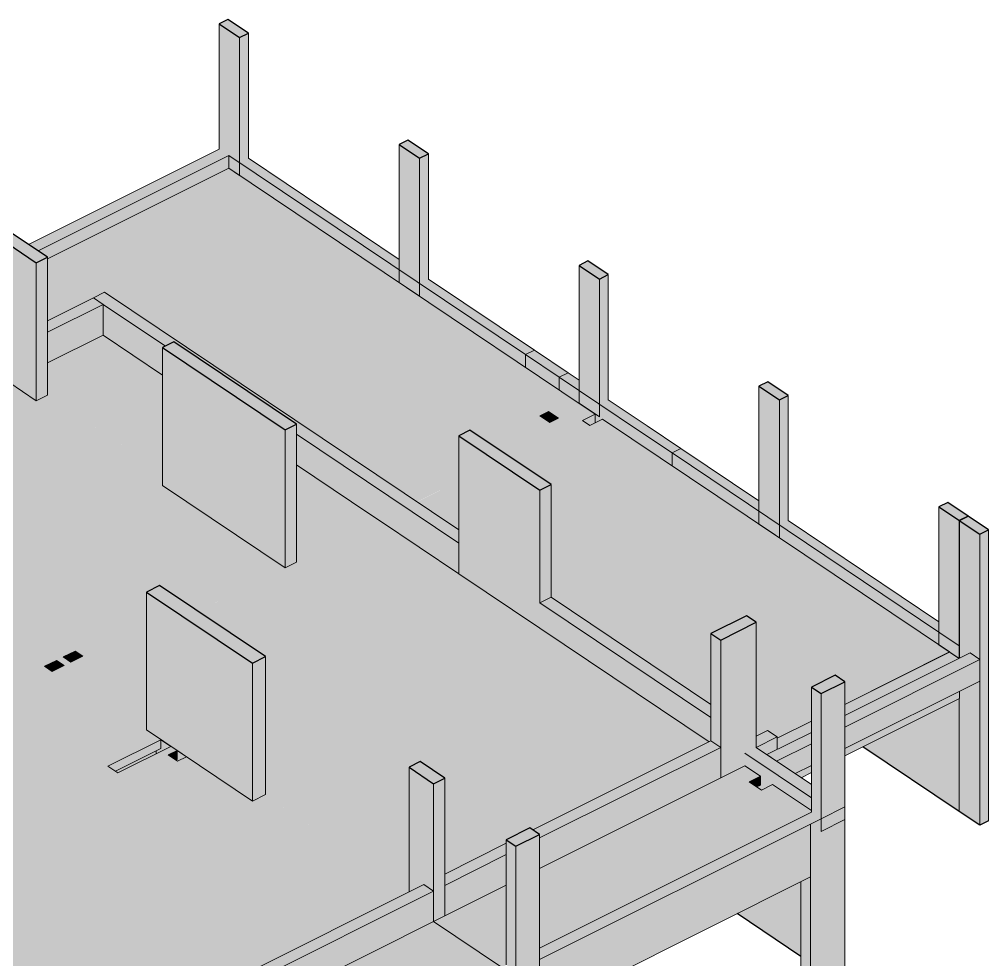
# Model space of a CAD drawing. Header units: centimetres. Extents: x -28 to 30806, y -3196 to 88064.
# Drawn here: x 12769 to 14009, y 71020 to 72223 of the extents above; entities that cross this region are included whole.
import ezdxf

# ---------------------------------------------------------------- set-up
doc = ezdxf.new("R2010")
doc.units = ezdxf.units.CM
for name, color, linetype, lineweight in [('A-FLOR', 7, 'Continuous', 25), ('S-BEAM', 7, 'Continuous', 25), ('S-COLS', 7, 'Continuous', 25)]:
    doc.layers.add(name, color=color, linetype=linetype, lineweight=lineweight)

msp = doc.modelspace()

# ---------------------------------------------------------------- hatches: boundary and pattern name
at = {"layer": 'A-FLOR', "true_color": 0xbfbfbf}
h = msp.add_hatch(color=9, dxfattribs=at)
h.paths.add_polyline_path([(13265.35, 71614.04), (13331.32, 71647.06), (13331.32, 71690.36), (13345.7, 71697.56), (13382.65, 71672.75), (13491.97, 71727.48), (13037.09, 72032.86), (12805.11, 71916.73), (12805.11, 71837.46), (12878.12, 71874.01), (13265.1, 71614.21)], flags=0)
h.paths.add_polyline_path([(13448.01, 71707.39), (13435.26, 71715.94), (13446.24, 71721.44), (13458.98, 71712.88), (13448.7, 71707.73)], flags=0)
h.paths.add_polyline_path([(12720.96, 71798.93), (12738.55, 71807.74), (12741.62, 71805.68), (12743.02, 71806.38), (12743.02, 71885.65), (12656.38, 71842.29), (12715.51, 71802.59)], flags=0)
h = msp.add_hatch(color=9, dxfattribs=at)
h.paths.add_polyline_path([(13123.68, 71543.12), (13217.6, 71590.14), (13123.68, 71653.19), (13123.68, 71552.9)], flags=0)
h.paths.add_polyline_path([(12952.44, 71643.53), (12952.44, 71768.15), (12876.16, 71819.36), (12805.11, 71783.8), (12805.11, 71742.44), (12917.74, 71666.83)], flags=0)
h = msp.add_hatch(color=9, dxfattribs=at)
h.paths.add_polyline_path([(12585.66, 71273.81), (12931.69, 71447.02), (12931.69, 71490.32), (12948.34, 71498.66), (12985.29, 71473.85), (13096.88, 71529.71), (12755.44, 71758.93), (12267.17, 71514.52), (12267.17, 71466.71), (12408.99, 71371.5), (12408.99, 71531.22), (12423.37, 71538.42), (12580.23, 71433.11), (12580.23, 71277.46), (12585.55, 71273.89)], flags=0)
h.paths.add_polyline_path([(12811.22, 71388.63), (12801.38, 71395.23), (12816.52, 71402.81), (12826.35, 71396.21), (12823.79, 71394.93)], flags=0)
h.paths.add_polyline_path([(12835.08, 71400.58), (12825.25, 71407.18), (12840.36, 71414.74), (12850.19, 71408.14)], flags=0)
h = msp.add_hatch(color=9, dxfattribs=at)
h.paths.add_polyline_path([(13739.07, 71303.16), (13782.76, 71325.03), (13782.76, 71368.66), (13813.03, 71383.82), (13825.45, 71375.48), (13825.45, 71346.4), (13959.59, 71413.54), (13515.5, 71711.68), (13499.21, 71703.53), (13489.74, 71709.89), (13506.02, 71718.04), (13504.39, 71719.14), (13395.07, 71664.42), (13449.61, 71627.8), (13449.61, 71483.82), (13654.18, 71346.48), (13654.18, 71437.24), (13699.6, 71459.97), (13712.01, 71451.64), (13712.08, 71305.95), (13726.65, 71313.24), (13739.07, 71304.9)], flags=0)
h.paths.add_polyline_path([(13331.32, 71569.76), (13331.32, 71632.51), (13277.99, 71605.55), (13330.37, 71570.39)], flags=0)
for points in [[(13445, 71709.41), (13446.24, 71710.03), (13446.24, 71721.44), (13435.26, 71715.94), (13444.27, 71709.89)], [(13449.25, 71708.01), (13458.9, 71712.93), (13446.24, 71721.44), (13446.44, 71709.89), (13449.24, 71708.01)], [(13499.21, 71703.53), (13506.02, 71706.94), (13506.02, 71718.04), (13489.74, 71709.89), (13497.84, 71704.45)], [(13267.73, 71106.33), (13267.77, 71106.4), (13267.83, 71266.06), (13282.15, 71273.22), (13313.52, 71252.16), (13313.52, 71129.25), (13392.21, 71168.64), (13392.21, 71173.17), (13422.49, 71188.32), (13426.34, 71185.73), (13651.84, 71298.61), (13343.73, 71505.45), (13083.95, 71375.42), (13083.95, 71231.04), (13082.91, 71230.41), (13265.98, 71107.5)], [(12834.98, 71400.64), (12840.36, 71403.34), (12840.36, 71414.74), (12825.25, 71407.18), (12831.76, 71402.81)], [(12840.46, 71403.27), (12850.19, 71408.14), (12840.36, 71414.74), (12840.4, 71403.31)], [(12811.12, 71388.7), (12816.52, 71391.4), (12816.52, 71402.81), (12801.38, 71395.23)], [(12816.62, 71391.34), (12826.25, 71396.27), (12816.52, 71402.81), (12816.58, 71391.36)], [(12892.08, 71260.79), (12950.23, 71289.89), (12950.23, 71301.3), (12882.35, 71267.32), (12890.86, 71261.61)], [(12969.42, 71275.28), (12970.9, 71276.02), (12970.9, 71287.42), (12959.68, 71281.81), (12963.25, 71279.42)], [(13712.77, 71240.84), (13717.43, 71243.17), (13717.43, 71254.58), (13703.04, 71247.37), (13712.08, 71241.3)]]:
    msp.add_hatch(color=9, dxfattribs=at).paths.add_polyline_path(points, flags=0)
h = msp.add_hatch(color=9, dxfattribs=at)
h.paths.add_polyline_path([(11584.5, 70639.4), (12534.33, 71114.85), (12534.33, 71253.72), (12529.89, 71251.5), (12516.66, 71260.39), (12534.33, 71269.23), (12534.33, 71270.5), (12519.28, 71280.6), (12508.1, 71275.01), (12491.6, 71286.08), (12502.78, 71291.68), (12314.23, 71418.26), (12299.09, 71410.69), (12286.02, 71419.46), (12301.16, 71427.04), (12246.3, 71463.87), (12231.17, 71456.29), (12218.09, 71465.06), (12233.23, 71472.64), (12108.1, 71556.65), (12095.15, 71550.23), (12085.66, 71556.6), (12072.93, 71550.23), (12095.24, 71535.25), (12081.49, 71528.37), (12059.18, 71543.35), (11933.93, 71480.65), (12238.14, 71276.43), (12388.81, 71351.85), (12401.22, 71343.51), (12401.22, 71166.94), (11483.2, 70707.41), (11580.48, 70642.1)], flags=0)
h.paths.add_polyline_path([(12699.38, 71197.47), (12931.69, 71313.75), (12931.69, 71432.47), (12598.08, 71265.47), (12694.16, 71200.97)], flags=0)
h.paths.add_polyline_path([(12471.98, 71268.81), (12462.45, 71275.21), (12473.95, 71280.96), (12483.48, 71274.57), (12473.95, 71269.8)], flags=0)
h.paths.add_polyline_path([(13083.95, 71389.97), (13331.32, 71513.79), (13230.02, 71581.8), (12997.71, 71465.51), (13083.95, 71407.61)], flags=0)
h = msp.add_hatch(color=9, dxfattribs=at)
h.paths.add_polyline_path([(12895.42, 70889.28), (12895.42, 70891.63), (12893.75, 70890.4), (12894.69, 70889.77)], flags=0)
h.paths.add_polyline_path([(12883.34, 70897.39), (12894.69, 70903.07), (12895.42, 70902.58), (12895.42, 70919.97), (13015.09, 70979.87), (13015.13, 70984.42), (13045.44, 70999.55), (13049.27, 70996.98), (13253.35, 71099.13), (13068.43, 71223.28), (13067.3, 71222.71), (12982.83, 71279.42), (12971.61, 71273.8), (12959.68, 71281.81), (12970.9, 71287.42), (12963.06, 71292.69), (12895.17, 71258.71), (12882.35, 71267.32), (12950.23, 71301.3), (12944.1, 71305.41), (12711.79, 71189.13), (12727.78, 71178.4), (12727.78, 71001.82), (12860.15, 70912.96), (12874.15, 70919.96), (12884.23, 70913.2), (12870.23, 70906.19), (12877.15, 70901.55)], flags=0)
h = msp.add_hatch(color=9, dxfattribs=at)
h.paths.add_polyline_path([(13392.21, 71022.76), (13392.21, 71114.98), (13313.52, 71075.59), (13392.21, 71022.76)], flags=0)
h.paths.add_polyline_path([(13434.9, 71034.26), (13782.76, 71208.39), (13782.76, 71210.72), (13733.09, 71244.06), (13718.7, 71236.86), (13703.04, 71247.37), (13717.43, 71254.58), (13697.63, 71267.86), (13434.9, 71136.35), (13434.9, 71092.57)], flags=0)
h = msp.add_hatch(color=9, dxfattribs=at)
h.paths.add_polyline_path([(13002.14, 70817.64), (13015.09, 70824.12), (13015.09, 70926.21), (12915.02, 70876.12), (12936.75, 70861.53), (12951.32, 70868.82), (12961.23, 70862.17), (12946.67, 70854.88), (13001.66, 70817.95)], flags=0)
h.paths.add_polyline_path([(13084.12, 70858.67), (13386.25, 71009.91), (13299.14, 71068.39), (13084.12, 70960.76), (13084.12, 70860.44)], flags=0)
h.paths.add_polyline_path([(13299.14, 71068.39), (13299.14, 71068.39), (13267.83, 71050.43)], flags=0)
at = {"layer": 'S-BEAM', "true_color": 0xbfbfbf}
h = msp.add_hatch(color=9, dxfattribs=at)
h.paths.add_polyline_path([(12664.33, 71862.56), (12743.02, 71901.95), (12743.02, 71916.5), (12684.29, 71887.1), (12684.29, 71886.28), (12664.33, 71876.29)], flags=0)
h.paths.add_polyline_path([(12793.15, 71927.04), (13037.09, 72049.15), (13024.68, 72057.49), (12780.73, 71935.38), (12790.73, 71928.66)], flags=0)
h = msp.add_hatch(color=9, dxfattribs=at)
h.paths.add_polyline_path([(12664.33, 71846.26), (12743.02, 71885.65), (12743.02, 71901.95), (12664.33, 71862.56), (12664.33, 71853.1)], flags=0)
h.paths.add_polyline_path([(12805.11, 71916.73), (13037.09, 72032.86), (13037.09, 72049.15), (12793.15, 71927.04), (12805.11, 71919.01)], flags=0)
for points in [[(13331.32, 71552.9), (13331.32, 71569.76), (12878.12, 71874.01), (12863.74, 71866.81), (12955.87, 71804.96), (12966.82, 71810.45), (13123.68, 71705.14), (13123.68, 71692.3), (13320.59, 71560.1)], [(12805.11, 71822.91), (12876.16, 71858.47), (12863.74, 71866.81), (12805.11, 71837.46), (12805.11, 71834.9)], [(12805.11, 71783.8), (12876.16, 71819.36), (12876.16, 71858.47), (12805.11, 71822.91), (12805.11, 71798.35)], [(13459.96, 71765.26), (13471.31, 71770.95), (13428.13, 71799.86), (13416.84, 71794.21), (13451.49, 71770.95)], [(12952.44, 71626.67), (12952.44, 71643.53), (12805.11, 71742.44), (12790.73, 71735.24), (12941.72, 71633.87)], [(13604.36, 71668.32), (13615.71, 71674), (13572.6, 71702.95), (13561.25, 71697.26), (13572.6, 71689.64)], [(13604.36, 71652.02), (13604.36, 71668.32), (13561.25, 71697.26), (13561.25, 71680.97), (13582.31, 71666.83)], [(13123.68, 71528.57), (13230.02, 71581.8), (13217.6, 71590.14), (13123.68, 71543.12), (13123.68, 71536.91)], [(13083.95, 71375.42), (13343.73, 71505.45), (13331.32, 71513.79), (13083.95, 71389.97), (13083.95, 71379.7)], [(13654.18, 71329.63), (13654.18, 71346.48), (13449.61, 71483.82), (13435.23, 71476.62), (13628.4, 71346.94)], [(13651.84, 71298.61), (13654.18, 71299.78), (13654.18, 71329.63), (13435.23, 71476.62), (13435.23, 71444.03), (13650.1, 71299.78)], [(12711.79, 71189.13), (12944.1, 71305.41), (12931.69, 71313.75), (12699.38, 71197.47), (12709.11, 71190.93)], [(12895.17, 71258.71), (12944.1, 71283.2), (12944.1, 71286.83), (12892.08, 71260.79)], [(13253.35, 71099.13), (13267.73, 71106.33), (13082.81, 71230.47), (13068.43, 71223.28), (13228.46, 71115.84)], [(13434.9, 71019.71), (13781.74, 71193.32), (13769.32, 71201.66), (13434.9, 71034.26), (13434.9, 71021.19)], [(13426.96, 70948.1), (13781.74, 71125.69), (13781.74, 71193.32), (13434.9, 71019.71), (13434.9, 71003.41), (13426.96, 70999.43), (13426.96, 70949.01)]]:
    msp.add_hatch(color=9, dxfattribs=at).paths.add_polyline_path(points, flags=0)
h = msp.add_hatch(color=9, dxfattribs=at)
h.paths.add_polyline_path([(13331.32, 71513.79), (13331.32, 71552.9), (13123.68, 71692.3), (13123.68, 71653.19), (13320.59, 71520.99)], flags=0)
h.paths.add_polyline_path([(12952.44, 71768.15), (12952.44, 71803.25), (12955.87, 71804.96), (12876.16, 71858.47), (12876.16, 71819.36), (12922.49, 71788.26)], flags=0)
h = msp.add_hatch(color=9, dxfattribs=at)
h.paths.add_polyline_path([(13448.01, 71707.39), (13449.24, 71708.01), (13445.97, 71709.89), (13445, 71709.41), (13447.49, 71707.73)], flags=0)
h.paths.add_polyline_path([(13459.96, 71748.97), (13459.96, 71765.26), (13416.84, 71794.21), (13416.84, 71777.91), (13446.24, 71758.18)], flags=0)
h = msp.add_hatch(color=9, dxfattribs=at)
h.paths.add_polyline_path([(13277.77, 71605.7), (13331.32, 71632.51), (13331.32, 71647.06), (13265.35, 71614.04)], flags=0)
h.paths.add_polyline_path([(13395.07, 71664.42), (13504.39, 71719.14), (13491.97, 71727.48), (13382.65, 71672.75), (13391.48, 71666.83)], flags=0)
h = msp.add_hatch(color=9, dxfattribs=at)
h.paths.add_polyline_path([(12598.08, 71265.47), (12931.69, 71432.47), (12931.69, 71447.02), (12585.66, 71273.81)], flags=0)
h.paths.add_polyline_path([(12997.71, 71465.51), (13109.29, 71521.37), (13096.88, 71529.71), (12985.29, 71473.85)], flags=0)
h = msp.add_hatch(color=9, dxfattribs=at)
h.paths.add_polyline_path([(13738.16, 71273.81), (13782.76, 71296.13), (13782.76, 71310.69), (13725.74, 71282.15), (13726.53, 71281.62)], flags=0)
h.paths.add_polyline_path([(13825.45, 71317.51), (13998.15, 71403.95), (13985.73, 71412.29), (13825.45, 71332.06), (13825.45, 71326.79)], flags=0)
h = msp.add_hatch(color=9, dxfattribs=at)
h.paths.add_polyline_path([(13739.07, 71288.82), (13782.76, 71310.69), (13782.76, 71324.95), (13739.07, 71303.08), (13739.07, 71291.36)], flags=0)
h.paths.add_polyline_path([(13825.45, 71332.06), (13971.82, 71405.33), (13959.59, 71413.46), (13825.45, 71346.32), (13825.45, 71334.99)], flags=0)
h = msp.add_hatch(color=9, dxfattribs=at)
h.paths.add_polyline_path([(13761.8, 71257.94), (13782.76, 71268.43), (13782.76, 71296.13), (13738.16, 71273.81)], flags=0)
h.paths.add_polyline_path([(13825.45, 71289.8), (13998.15, 71376.25), (13998.15, 71403.95), (13825.45, 71317.51), (13825.45, 71297.84)], flags=0)
h = msp.add_hatch(color=9, dxfattribs=at)
h.paths.add_polyline_path([(13769.79, 71252.57), (13782.76, 71259.06), (13782.76, 71268.43), (13761.8, 71257.94), (13763.1, 71257.06)], flags=0)
h.paths.add_polyline_path([(13825.45, 71280.43), (13972.07, 71353.83), (13972, 71363.16), (13825.45, 71289.8)], flags=0)
h = msp.add_hatch(color=9, dxfattribs=at)
h.paths.add_polyline_path([(13313.52, 71114.7), (13392.21, 71154.09), (13392.21, 71168.64), (13313.52, 71129.25), (13313.52, 71115.84)], flags=0)
h.paths.add_polyline_path([(13434.9, 71175.46), (13666.6, 71291.44), (13654.18, 71299.78), (13426.34, 71185.73), (13434.9, 71179.99)], flags=0)
h = msp.add_hatch(color=9, dxfattribs=at)
h.paths.add_polyline_path([(13313.52, 71075.59), (13392.21, 71114.98), (13392.21, 71154.09), (13313.52, 71114.7), (13313.52, 71076.73)], flags=0)
h.paths.add_polyline_path([(13434.9, 71136.35), (13666.6, 71252.33), (13666.6, 71291.44), (13434.9, 71175.46), (13434.9, 71139.5)], flags=0)
h = msp.add_hatch(color=9, dxfattribs=at)
h.paths.add_polyline_path([(12907.83, 70911.63), (13015.09, 70965.32), (13015.09, 70979.87), (12895.42, 70919.96)], flags=0)
h.paths.add_polyline_path([(13061.83, 70988.72), (13299.14, 71107.5), (13286.72, 71115.84), (13049.27, 70996.98), (13057.98, 70991.31)], flags=0)
h = msp.add_hatch(color=9, dxfattribs=at)
h.paths.add_polyline_path([(12907.83, 70872.52), (13015.09, 70926.21), (13015.09, 70965.32), (12907.83, 70911.63), (12907.83, 70873.05)], flags=0)
h.paths.add_polyline_path([(13084.12, 70960.76), (13299.14, 71068.39), (13299.14, 71107.5), (13061.83, 70988.72), (13084.12, 70973.76)], flags=0)
at = {"layer": 'S-COLS', "lineweight": 9, "true_color": 0x8080ff}
for points in [[(13050.82, 72200.21), (13062.17, 72205.9), (13036.03, 72223.45), (13024.68, 72217.76), (13046.47, 72203.13)], [(13281.13, 72045.59), (13292.48, 72051.28), (13266.34, 72068.83), (13254.99, 72063.14), (13272.67, 72051.28)], [(12790.73, 71911.81), (12805.11, 71919.01), (12757.4, 71951.04), (12743.02, 71943.84), (12788.6, 71913.24)], [(13511.44, 71890.97), (13522.8, 71896.66), (13496.66, 71914.21), (13485.3, 71908.52), (13504.39, 71895.71)], [(13109.29, 71697.94), (13123.68, 71705.14), (12966.82, 71810.45), (12952.44, 71803.25), (13040.35, 71744.23)], [(13741.76, 71736.35), (13753.11, 71742.04), (13726.97, 71759.59), (13715.61, 71753.9), (13733.29, 71742.04)], [(13435.23, 71620.6), (13449.61, 71627.8), (13345.7, 71697.56), (13331.32, 71690.36), (13431.55, 71623.07)], [(13972, 71581.78), (13983.36, 71587.46), (13957.28, 71604.97), (13945.93, 71599.28), (13963.54, 71587.46)], [(13067.3, 71399.28), (13083.95, 71407.61), (12948.34, 71498.66), (12931.69, 71490.32), (13040.35, 71417.37)], [(13666.6, 71428.9), (13712.01, 71451.64), (13699.6, 71459.97), (13654.18, 71437.24), (13656.08, 71435.97)], [(13795.18, 71360.33), (13825.45, 71375.48), (13813.03, 71383.82), (13782.76, 71368.66)], [(13299.14, 71244.96), (13313.27, 71252.33), (13282.15, 71273.22), (13267.83, 71265.98), (13288.04, 71252.42)], [(13404.63, 71164.83), (13434.9, 71179.99), (13422.49, 71188.32), (13392.21, 71173.17), (13396.07, 71170.58)]]:
    msp.add_hatch(color=171, dxfattribs=at).paths.add_polyline_path(points, flags=0)
at = {"layer": 'S-COLS', "true_color": 0xc0c0c0}
for points in [[(13050.82, 72039.94), (13050.82, 72200.21), (13024.68, 72217.76), (13024.68, 72057.49), (13037.09, 72049.15)], [(13050.82, 72039.94), (13062.17, 72045.62), (13062.17, 72205.9), (13050.82, 72200.21), (13050.82, 72040.41)], [(13281.13, 71885.32), (13281.13, 72045.59), (13254.99, 72063.14), (13254.99, 71902.87), (13256.91, 71901.58)], [(13416.78, 71777.96), (13416.78, 71794.25), (13037.09, 72049.15), (13037.09, 72032.86), (13331.96, 71834.9)], [(13281.13, 71885.32), (13292.48, 71891), (13292.48, 72051.28), (13281.13, 72045.59), (13281.13, 71893.62)], [(12790.73, 71735.24), (12790.73, 71911.81), (12743.02, 71943.84), (12743.02, 71806.38), (12755.44, 71798.04), (12755.44, 71758.93), (12785.71, 71738.61)], [(12790.73, 71735.24), (12805.11, 71742.44), (12805.11, 71919.01), (12790.73, 71911.81), (12790.73, 71738.61)], [(13511.44, 71730.7), (13511.44, 71890.97), (13485.3, 71908.52), (13485.3, 71748.25), (13504.39, 71735.44)], [(13511.44, 71730.7), (13522.8, 71736.38), (13522.8, 71896.66), (13511.44, 71890.97), (13511.44, 71744)], [(13109.29, 71521.37), (13109.29, 71697.94), (12952.44, 71803.25), (12952.44, 71626.67), (13106.48, 71523.26)], [(13416.84, 71777.91), (13416.93, 71794.25), (13416.78, 71794.18), (13416.78, 71777.96)], [(13561.25, 71680.97), (13561.25, 71697.26), (13459.96, 71765.26), (13459.96, 71748.97), (13506.02, 71717.92), (13506.02, 71706.94), (13515.5, 71711.68)], [(13741.76, 71576.08), (13741.76, 71736.35), (13715.61, 71753.9), (13715.61, 71593.63)], [(13741.76, 71576.08), (13753.11, 71581.76), (13753.11, 71742.04), (13741.76, 71736.35), (13741.76, 71589.38)], [(13109.29, 71521.37), (13123.68, 71528.57), (13123.68, 71705.14), (13109.29, 71697.94), (13109.29, 71523.26)], [(13435.23, 71444.03), (13435.23, 71620.6), (13331.32, 71690.36), (13331.32, 71513.79), (13424.51, 71451.23)], [(13435.23, 71476.62), (13449.61, 71483.82), (13449.61, 71627.8), (13435.23, 71620.6), (13435.23, 71483.82)], [(13972, 71421.5), (13972, 71581.78), (13945.93, 71599.28), (13945.93, 71439.01), (13959.59, 71429.84)], [(13067.3, 71222.71), (13067.3, 71399.28), (12931.69, 71490.32), (12931.69, 71313.75), (13054.88, 71231.04)], [(13666.6, 71252.33), (13697.63, 71267.86), (13697.63, 71284.16), (13712.01, 71291.36), (13712.01, 71451.64), (13666.6, 71428.9), (13666.6, 71255.48)], [(13666.6, 71291.44), (13666.6, 71428.9), (13654.18, 71437.24), (13654.18, 71299.78), (13663.62, 71293.44)], [(13067.3, 71222.71), (13083.95, 71231.04), (13083.95, 71407.61), (13067.3, 71399.28), (13067.3, 71223.28)], [(13825.45, 71198.91), (13825.45, 71198.91), (13825.45, 71375.48), (13795.18, 71360.33), (13795.18, 71200.05), (13825.45, 71215.2), (13825.45, 71200.05)], [(13795.18, 71200.05), (13795.18, 71200.05), (13795.18, 71360.33), (13782.76, 71368.66), (13782.76, 71208.39), (13792.78, 71201.66)], [(13725.74, 71282.15), (13739.07, 71288.82), (13739.07, 71304.9), (13712.08, 71291.31), (13723.87, 71283.4)], [(13267.77, 71106.35), (13286.72, 71115.84), (13299.14, 71107.5), (13299.14, 71244.96), (13267.77, 71266.03), (13267.77, 71106.4)], [(13299.14, 71068.39), (13313.52, 71075.59), (13313.52, 71252.16), (13299.14, 71244.96), (13299.14, 71072.52)], [(13781.74, 70981.07), (13825.45, 71002.95), (13825.45, 71215.2), (13781.74, 71193.32), (13781.74, 71004.08)], [(13404.63, 71004.55), (13404.63, 71164.83), (13392.21, 71173.17), (13392.21, 71012.89), (13400.16, 71007.56)], [(13781.74, 70981.07), (13781.74, 71125.69), (13769.32, 71119.48), (13769.32, 70989.4)], [(13386.25, 71009.91), (13392.21, 71012.89), (13392.21, 71022.76), (13313.52, 71075.59), (13299.16, 71068.38), (13383.51, 71011.75)]]:
    msp.add_hatch(color=9, dxfattribs=at).paths.add_polyline_path(points, flags=0)
h = msp.add_hatch(color=9, dxfattribs=at)
h.paths.add_polyline_path([(13416.78, 71794.25), (13428.13, 71799.94), (13292.48, 71891), (13281.13, 71885.32), (13408.31, 71799.94)], flags=0)
h.paths.add_polyline_path([(13254.99, 71902.87), (13254.99, 71916.17), (13062.17, 72045.62), (13050.82, 72039.94), (13178.89, 71953.95)], flags=0)
h = msp.add_hatch(color=9, dxfattribs=at)
h.paths.add_polyline_path([(13561.25, 71697.26), (13572.6, 71702.95), (13522.8, 71736.38), (13511.44, 71730.7), (13539.77, 71711.68)], flags=0)
h.paths.add_polyline_path([(13485.3, 71748.25), (13485.3, 71761.55), (13471.31, 71770.95), (13459.96, 71765.26), (13473.47, 71756.19)], flags=0)
h = msp.add_hatch(color=9, dxfattribs=at)
h.paths.add_polyline_path([(13945.93, 71439.01), (13945.93, 71452.31), (13753.11, 71581.76), (13741.76, 71576.08), (13805.84, 71533.05)], flags=0)
h.paths.add_polyline_path([(13715.61, 71593.63), (13715.61, 71606.93), (13615.71, 71674), (13604.36, 71668.32), (13690.02, 71610.81)], flags=0)
h = msp.add_hatch(color=9, dxfattribs=at)
h.paths.add_polyline_path([(13972, 71209.24), (13972, 71353.79), (13848.66, 71292.05), (13950.49, 71223.69)], flags=0)
h.paths.add_polyline_path([(13971.82, 71405.33), (13972, 71405.42), (13972, 71421.5), (13604.36, 71668.32), (13604.36, 71652.02), (13961.45, 71412.29)], flags=0)
at = {"layer": 'S-COLS', "true_color": 0x8080ff}
msp.add_hatch(color=171, dxfattribs=at).paths.add_polyline_path([(13998.15, 71564.23), (14009.5, 71569.91), (13983.27, 71587.42), (13972.07, 71581.73), (13989.68, 71569.91)], flags=0)
at = {"layer": 'S-COLS', "true_color": 0x0080ff}
h = msp.add_hatch(color=150, dxfattribs=at)
h.paths.add_polyline_path([(13998.15, 71191.69), (13998.15, 71376.25), (13972.07, 71363.19), (13972, 71209.24)], flags=0)
h.paths.add_polyline_path([(13998.15, 71403.95), (13998.15, 71564.23), (13972, 71581.78), (13972.07, 71405.45), (13985.73, 71412.29), (13994.29, 71406.54)], flags=0)
msp.add_hatch(color=150, dxfattribs=at).paths.add_polyline_path([(13998.15, 71191.69), (14009.5, 71197.37), (14009.5, 71569.91), (13998.15, 71564.23), (13998.15, 71197.37)], flags=0)
at = {"layer": 'S-COLS', "true_color": 0xc0c0c0}
h = msp.add_hatch(color=9, dxfattribs=at)
h.paths.add_polyline_path([(13781.74, 71193.32), (13795.18, 71200.05), (13782.76, 71208.39), (13769.32, 71201.66), (13771.73, 71200.05)], flags=0)
h.paths.add_polyline_path([(13782.76, 71227.01), (13782.76, 71243.87), (13712.01, 71291.36), (13697.63, 71284.16), (13781.74, 71227.7)], flags=0)
h.paths.add_polyline_path([(13712.01, 71291.36), (13739.07, 71304.9), (13726.65, 71313.24), (13712.01, 71305.91), (13712.01, 71292.5)], flags=0)
h = msp.add_hatch(color=9, dxfattribs=at)
h.paths.add_polyline_path([(12971.61, 71273.8), (12982.79, 71279.44), (12970.9, 71287.42), (12970.9, 71276.02), (12969.73, 71275.06), (12970.9, 71274.28)], flags=0)
h.paths.add_polyline_path([(12944.1, 71283.2), (12963.06, 71292.69), (12950.23, 71301.3), (12950.23, 71289.89), (12944.1, 71286.83)], flags=0)
h = msp.add_hatch(color=9, dxfattribs=at)
h.paths.add_polyline_path([(13769.32, 71023.77), (13769.32, 71119.48), (13687.66, 71078.6), (13690.02, 71077.01)], flags=0)
h.paths.add_polyline_path([(13782.76, 71210.72), (13782.76, 71227.01), (13697.63, 71284.16), (13697.63, 71267.86), (13717.43, 71254.58), (13717.43, 71243.17), (13712.77, 71240.84), (13718.7, 71236.86), (13733.09, 71244.06), (13781.74, 71211.4)], flags=0)
h = msp.add_hatch(color=9, dxfattribs=at)
h.paths.add_polyline_path([(13404.63, 70988.26), (13434.9, 71003.41), (13434.9, 71179.99), (13404.63, 71164.83), (13404.63, 70996.36)], flags=0)
h.paths.add_polyline_path([(13422.48, 71011.75), (13422.49, 71011.75), (13426.96, 71013.99)], flags=0)

# ---------------------------------------------------------------- linework, layer by layer
at = {"layer": 'A-FLOR', "lineweight": 9}
for p, q in [((13037.09, 72032.86), (12805.11, 71916.73)), ((13491.97, 71727.48), (13037.09, 72032.86)), ((12876.16, 71819.36), (12805.11, 71783.8)), ((12952.44, 71768.15), (12876.16, 71819.36)), ((13435.26, 71715.94), (13446.24, 71721.44)), ((13448.01, 71707.39), (13435.26, 71715.94)), ((13446.24, 71710.03), (13445, 71709.41)), ((13446.24, 71721.44), (13458.98, 71712.88)), ((13446.24, 71710.03), (13446.24, 71721.44)), ((13449.3, 71707.97), (13446.24, 71710.03)), ((13458.98, 71712.88), (13448.01, 71707.39)), ((13489.74, 71709.89), (13506.02, 71718.04)), ((13499.21, 71703.53), (13489.74, 71709.89)), ((13515.5, 71711.68), (13499.21, 71703.53)), ((13506.02, 71718.04), (13504.39, 71719.14)), ((13506.02, 71718.04), (13506.02, 71706.94)), ((13959.59, 71413.54), (13515.5, 71711.68)), ((13217.6, 71590.14), (13123.68, 71653.19)), ((13331.32, 71513.79), (13230.02, 71581.8)), ((13651.84, 71298.61), (13435.23, 71444.03)), ((12825.25, 71407.18), (12840.36, 71414.74)), ((12840.36, 71414.74), (12850.19, 71408.14)), ((12840.36, 71403.34), (12840.36, 71414.74)), ((13825.45, 71346.4), (13959.59, 71413.54)), ((12801.38, 71395.23), (12816.52, 71402.81)), ((12816.52, 71402.81), (12826.35, 71396.21)), ((12816.52, 71391.4), (12816.52, 71402.81)), ((12835.08, 71400.58), (12825.25, 71407.18)), ((12840.36, 71403.34), (12834.98, 71400.64)), ((12850.19, 71408.14), (12835.08, 71400.58)), ((12811.22, 71388.63), (12801.38, 71395.23)), ((12816.52, 71391.4), (12811.12, 71388.7)), ((12826.35, 71396.21), (12811.22, 71388.63)), ((13739.07, 71303.16), (13782.76, 71325.03)), ((12882.35, 71267.32), (12950.23, 71301.3)), ((12950.23, 71301.3), (12950.23, 71289.89)), ((12950.23, 71289.89), (12892.08, 71260.79)), ((12963.06, 71292.69), (12895.17, 71258.71)), ((12959.68, 71281.81), (12970.9, 71287.42)), ((12971.61, 71273.8), (12959.68, 71281.81)), ((12970.9, 71276.02), (12969.42, 71275.28)), ((12970.9, 71287.42), (12970.9, 71276.02)), ((12982.83, 71279.42), (12971.61, 71273.8)), ((12895.17, 71258.71), (12882.35, 71267.32)), ((13717.43, 71254.58), (13697.63, 71267.86)), ((13666.6, 71252.33), (13434.9, 71136.35)), ((13703.04, 71247.37), (13717.43, 71254.58)), ((13717.43, 71254.58), (13717.43, 71243.17)), ((13718.7, 71236.86), (13703.04, 71247.37)), ((13717.43, 71243.17), (13712.77, 71240.84)), ((13733.09, 71244.06), (13718.7, 71236.86)), ((13782.76, 71210.72), (13733.09, 71244.06)), ((13392.21, 71114.98), (13313.52, 71075.59)), ((13299.14, 71068.39), (13084.12, 70960.76)), ((13386.25, 71009.91), (13299.14, 71068.39))]:
    msp.add_line(p, q, dxfattribs=at)
at = {"layer": 'S-BEAM', "lineweight": 9}
for p, q in [((12780.73, 71935.38), (13024.68, 72057.49)), ((13037.09, 72049.15), (12793.15, 71927.04)), ((13037.09, 72032.86), (13037.09, 72049.15)), ((12878.12, 71874.01), (12863.74, 71866.81)), ((13331.32, 71569.76), (12878.12, 71874.01)), ((12805.11, 71837.46), (12863.74, 71866.81)), ((12876.16, 71858.47), (12805.11, 71822.91)), ((12863.74, 71866.81), (12876.16, 71858.47)), ((12863.74, 71866.81), (12876.16, 71858.47)), ((12876.16, 71858.47), (12955.87, 71804.96)), ((12876.16, 71819.36), (12876.16, 71858.47)), ((13428.2, 71799.89), (13416.84, 71794.21)), ((13471.31, 71770.95), (13428.2, 71799.89)), ((13416.84, 71794.21), (13459.96, 71765.26)), ((13416.84, 71794.21), (13416.84, 71777.91)), ((13459.96, 71765.26), (13471.31, 71770.95)), ((13459.96, 71748.97), (13459.96, 71765.26)), ((12805.11, 71742.44), (12790.73, 71735.24)), ((13504.39, 71719.14), (13491.97, 71727.48)), ((13561.25, 71697.26), (13604.36, 71668.32)), ((13615.71, 71674), (13572.6, 71702.95)), ((13123.68, 71692.3), (13331.32, 71552.9)), ((13604.36, 71668.32), (13615.71, 71674)), ((13604.36, 71652.02), (13604.36, 71668.32)), ((13217.6, 71590.14), (13230.02, 71581.8)), ((13331.32, 71513.79), (13331.32, 71552.9)), ((13449.61, 71483.82), (13435.23, 71476.62)), ((13435.23, 71476.62), (13654.18, 71329.63)), ((13654.18, 71346.48), (13449.61, 71483.82)), ((13959.65, 71413.5), (13825.45, 71346.32)), ((13985.73, 71412.29), (13825.45, 71332.06)), ((13971.82, 71405.33), (13959.65, 71413.5)), ((13998.15, 71403.95), (13985.73, 71412.29)), ((13825.45, 71317.51), (13998.15, 71403.95)), ((13998.15, 71376.25), (13998.15, 71403.95)), ((13825.45, 71289.8), (13998.15, 71376.25)), ((13972.07, 71353.83), (13972.07, 71363.19)), ((13825.45, 71280.43), (13972.07, 71353.83)), ((13782.76, 71324.95), (13739.07, 71303.08)), ((13782.76, 71310.69), (13725.74, 71282.15)), ((13654.18, 71299.78), (13426.34, 71185.73)), ((13434.9, 71175.46), (13666.6, 71291.44)), ((13666.6, 71291.44), (13654.18, 71299.78)), ((13666.6, 71252.33), (13666.6, 71291.44)), ((13738.16, 71273.81), (13782.76, 71296.13)), ((12944.1, 71286.83), (12944.1, 71283.2)), ((13725.74, 71282.15), (13738.16, 71273.81)), ((13761.8, 71257.94), (13782.76, 71268.43)), ((13769.79, 71252.57), (13782.76, 71259.06)), ((13769.32, 71201.66), (13434.9, 71034.26)), ((13434.9, 71019.71), (13781.74, 71193.32)), ((13781.74, 71125.69), (13781.74, 71193.32)), ((13392.21, 71168.64), (13313.52, 71129.25)), ((13313.52, 71114.7), (13392.21, 71154.09)), ((13049.27, 70996.98), (13286.72, 71115.84)), ((13286.72, 71115.84), (13299.14, 71107.5)), ((13313.52, 71114.7), (13313.52, 71075.59)), ((13426.96, 70948.1), (13781.74, 71125.69)), ((13299.14, 71107.5), (13061.83, 70988.72)), ((13299.14, 71107.5), (13299.14, 71068.39))]:
    msp.add_line(p, q, dxfattribs=at)
at = {"layer": 'S-COLS'}
for p, q in [((13036.03, 72223.45), (13024.68, 72217.76)), ((13062.17, 72205.9), (13036.03, 72223.45)), ((13024.68, 72217.76), (13050.82, 72200.21)), ((13050.82, 72200.21), (13062.17, 72205.9)), ((13266.34, 72068.83), (13254.99, 72063.14)), ((13254.99, 72063.14), (13281.13, 72045.59)), ((13292.48, 72051.28), (13266.34, 72068.83)), ((13281.13, 72045.59), (13292.48, 72051.28)), ((12805.11, 71919.01), (12757.4, 71951.04)), ((12743.02, 71943.84), (12790.73, 71911.81)), ((12790.73, 71911.81), (12805.11, 71919.01)), ((13496.66, 71914.21), (13485.3, 71908.52)), ((13485.3, 71908.52), (13511.44, 71890.97)), ((13522.8, 71896.66), (13496.66, 71914.21)), ((13511.44, 71890.97), (13522.8, 71896.66)), ((12966.82, 71810.45), (12952.44, 71803.25)), ((13123.68, 71705.14), (12966.82, 71810.45)), ((12952.44, 71803.25), (13109.29, 71697.94)), ((13726.97, 71759.59), (13715.61, 71753.9)), ((13753.11, 71742.04), (13726.97, 71759.59)), ((13715.61, 71753.9), (13741.76, 71736.35)), ((13741.76, 71736.35), (13753.11, 71742.04)), ((13109.29, 71697.94), (13123.68, 71705.14)), ((13345.7, 71697.56), (13331.32, 71690.36)), ((13449.61, 71627.8), (13345.7, 71697.56)), ((13331.32, 71690.36), (13435.23, 71620.6)), ((13435.23, 71620.6), (13449.61, 71627.8)), ((13957.28, 71604.97), (13945.93, 71599.28)), ((13945.93, 71599.28), (13972.07, 71581.73)), ((13983.42, 71587.42), (13957.28, 71604.97)), ((13983.36, 71587.46), (13972, 71581.78)), ((13972.07, 71581.73), (13983.42, 71587.42)), ((14009.5, 71569.91), (13983.36, 71587.46)), ((13972, 71581.78), (13998.15, 71564.23)), ((13998.15, 71564.23), (14009.5, 71569.91)), ((12948.34, 71498.66), (12931.69, 71490.32)), ((13083.95, 71407.61), (12948.34, 71498.66)), ((12931.69, 71490.32), (13067.3, 71399.28)), ((13699.6, 71459.97), (13654.18, 71437.24)), ((13666.6, 71428.9), (13712.01, 71451.64)), ((13712.01, 71451.64), (13699.6, 71459.97)), ((13654.18, 71437.24), (13666.6, 71428.9)), ((13067.3, 71399.28), (13083.95, 71407.61)), ((13813.03, 71383.82), (13782.76, 71368.66)), ((13795.18, 71360.33), (13825.45, 71375.48)), ((13825.45, 71375.48), (13813.03, 71383.82)), ((13782.76, 71368.66), (13795.18, 71360.33)), ((13972, 71209.24), (13848.66, 71292.05)), ((13282.15, 71273.22), (13267.77, 71266.03)), ((13267.77, 71266.03), (13299.14, 71244.96)), ((13313.52, 71252.16), (13282.15, 71273.22)), ((13299.14, 71244.96), (13313.52, 71252.16)), ((13998.15, 71191.69), (13972, 71209.24)), ((14009.5, 71197.37), (13998.15, 71191.69)), ((13422.49, 71188.32), (13392.21, 71173.17)), ((13404.63, 71164.83), (13434.9, 71179.99)), ((13434.9, 71179.99), (13422.49, 71188.32)), ((13392.21, 71173.17), (13404.63, 71164.83)), ((13769.32, 71023.77), (13687.66, 71078.6))]:
    msp.add_line(p, q, dxfattribs=at)
at = {"layer": 'S-COLS', "lineweight": 9}
for p, q in [((13024.68, 72217.76), (13024.68, 72057.49)), ((13062.17, 72045.62), (13062.17, 72205.9)), ((13050.82, 72200.21), (13050.82, 72023.64)), ((13254.99, 72063.14), (13254.99, 71886.57)), ((13416.78, 71794.25), (13037.09, 72049.15)), ((13062.17, 72045.62), (13254.99, 71916.17)), ((13281.13, 72045.59), (13281.13, 71869.02)), ((13292.48, 71891), (13292.48, 72051.28)), ((13050.82, 72023.64), (13037.09, 72032.86)), ((12790.73, 71911.81), (12790.73, 71735.24)), ((12805.11, 71742.44), (12805.11, 71919.01)), ((13485.3, 71908.52), (13485.3, 71731.95)), ((13522.8, 71736.38), (13522.8, 71896.66)), ((13281.13, 71869.02), (13254.99, 71886.57)), ((13292.48, 71891), (13428.13, 71799.94)), ((13511.44, 71890.97), (13511.44, 71714.4)), ((12952.44, 71803.25), (12952.44, 71626.67)), ((13428.13, 71799.94), (13416.78, 71794.25)), ((13416.78, 71794.25), (13416.78, 71777.96)), ((13459.96, 71765.26), (13471.31, 71770.95)), ((13561.25, 71697.26), (13459.96, 71765.26)), ((13459.96, 71765.26), (13459.96, 71748.97)), ((13471.31, 71770.95), (13485.3, 71761.55)), ((12790.73, 71735.24), (12755.44, 71758.93)), ((13715.61, 71753.9), (13715.61, 71577.33)), ((12805.11, 71742.44), (12790.73, 71735.24)), ((12805.11, 71742.44), (12790.73, 71735.24)), ((13522.8, 71736.38), (13572.6, 71702.95)), ((13741.76, 71736.35), (13741.76, 71559.78)), ((13753.11, 71581.76), (13753.11, 71742.04)), ((13511.44, 71714.4), (13485.3, 71731.95)), ((13109.29, 71697.94), (13109.29, 71684.34)), ((13123.68, 71705.14), (13123.68, 71691.54)), ((13123.68, 71691.54), (13123.68, 71528.57)), ((13331.32, 71690.36), (13331.32, 71676.76)), ((13109.29, 71684.34), (13109.29, 71521.37)), ((13331.32, 71676.76), (13331.32, 71513.79)), ((13604.36, 71668.32), (13615.71, 71674)), ((13615.71, 71674), (13715.61, 71606.93)), ((13972, 71421.5), (13604.36, 71668.32)), ((13604.36, 71668.32), (13604.36, 71652.02)), ((13109.29, 71521.37), (12952.44, 71626.67)), ((13449.61, 71627.8), (13449.61, 71614.19)), ((13435.23, 71620.6), (13435.23, 71606.99)), ((13449.61, 71614.19), (13449.61, 71483.82)), ((13435.23, 71606.99), (13435.23, 71476.62)), ((13945.93, 71599.28), (13945.93, 71422.71)), ((13741.76, 71559.78), (13715.61, 71577.33)), ((13753.11, 71581.76), (13945.93, 71452.31)), ((13972, 71581.78), (13972, 71405.42)), ((13972.07, 71581.73), (13972.07, 71405.45)), ((13998.15, 71403.95), (13998.15, 71564.23)), ((14009.5, 71197.37), (14009.5, 71569.91)), ((13123.68, 71528.57), (13109.29, 71521.37)), ((13435.23, 71444.03), (13331.32, 71513.79)), ((12931.69, 71490.32), (12931.69, 71476.72)), ((12931.69, 71476.72), (12931.69, 71313.75)), ((13712.01, 71291.36), (13712.01, 71451.64)), ((13654.18, 71437.24), (13654.18, 71423.63)), ((13666.6, 71428.9), (13666.6, 71415.3)), ((13654.18, 71423.63), (13654.18, 71299.78)), ((13666.6, 71415.3), (13666.6, 71252.33)), ((13971.82, 71405.33), (13945.93, 71422.71)), ((13972, 71421.5), (13972, 71405.42)), ((13083.95, 71407.61), (13083.95, 71231.04)), ((13998.15, 71376.25), (13998.15, 71403.95)), ((13067.3, 71399.28), (13067.3, 71222.71)), ((13825.45, 71375.48), (13825.45, 71198.91)), ((13998.15, 71191.69), (13998.15, 71376.25)), ((13782.76, 71208.39), (13782.76, 71368.66)), ((13795.18, 71360.33), (13795.18, 71183.75)), ((13972, 71353.79), (13972, 71209.24)), ((13972, 71353.79), (13972, 71209.24)), ((13067.3, 71222.71), (12931.69, 71313.75)), ((13712.01, 71305.91), (13726.65, 71313.24)), ((13726.65, 71313.24), (13739.07, 71304.9)), ((12963.06, 71292.69), (12950.23, 71301.3)), ((13739.07, 71304.9), (13712.01, 71291.36)), ((13739.07, 71304.9), (13739.07, 71288.82)), ((13712.01, 71291.36), (13782.76, 71243.87)), ((12982.83, 71279.42), (12970.9, 71287.42)), ((13782.76, 71227.01), (13697.63, 71284.16)), ((13267.77, 71266.03), (13267.77, 71252.42)), ((13697.63, 71267.86), (13666.6, 71252.33)), ((13267.77, 71252.42), (13267.77, 71106.35)), ((13313.52, 71252.16), (13313.52, 71238.56)), ((13299.14, 71244.96), (13299.14, 71231.36)), ((13313.52, 71238.56), (13313.52, 71114.7)), ((13083.95, 71231.04), (13067.3, 71222.71)), ((13299.14, 71231.36), (13299.14, 71068.39)), ((13825.45, 71215.2), (13795.18, 71200.05)), ((13825.45, 71215.2), (13825.45, 71002.95)), ((13769.32, 71201.66), (13782.76, 71208.39)), ((13795.18, 71200.05), (13781.74, 71193.32)), ((13781.74, 71193.32), (13781.74, 70981.07)), ((13825.45, 71198.91), (13795.18, 71183.75)), ((13434.9, 71179.99), (13434.9, 71003.41)), ((13392.21, 71012.89), (13392.21, 71173.17)), ((13404.63, 71164.83), (13404.63, 70988.26)), ((13313.52, 71114.7), (13313.52, 71075.59)), ((13769.32, 71119.48), (13769.32, 70989.4)), ((13313.52, 71075.59), (13299.14, 71068.39)), ((13386.25, 71009.91), (13299.14, 71068.39))]:
    msp.add_line(p, q, dxfattribs=at)

doc.saveas('drawing.dxf')
